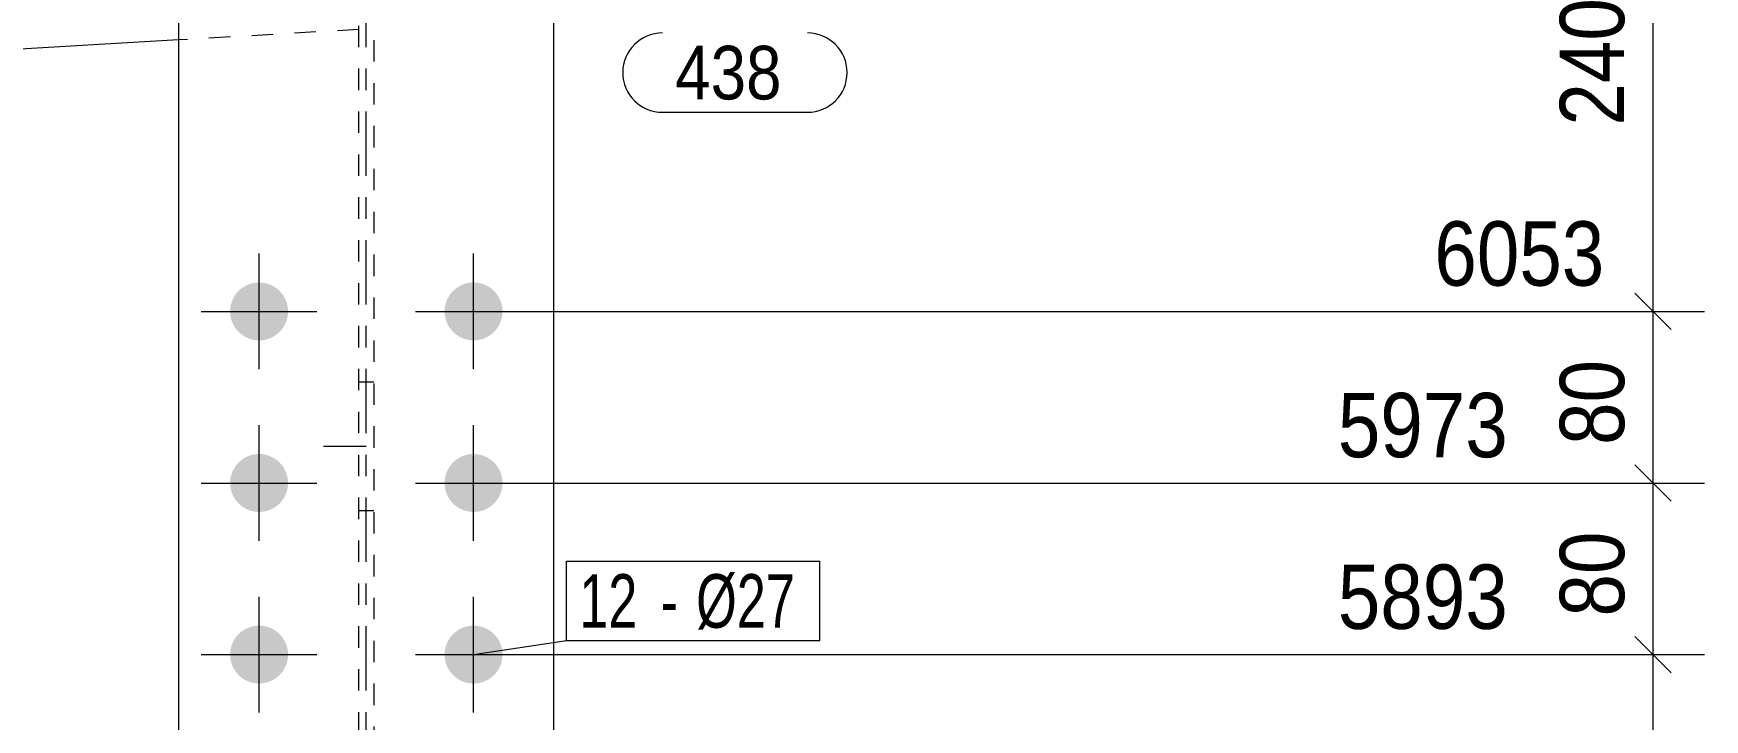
# Model space of a CAD drawing. Header units: millimetres. Extents: x 2 to 825, y 1 to 579.
# Drawn here: x 69.8 to 147.7, y 426.6 to 458.6 of the extents above; entities that cross this region are included whole.
import ezdxf

# ---------------------------------------------------------------- set-up
doc = ezdxf.new("R2010")
doc.units = ezdxf.units.MM
for name, pattern in [('XKITLINE00', [0]), ('XKITLINE01', [4, 1, -1, 1, -1]), ('XKITLINE02', [4, 2, -2]), ('XKITLINE03', [6, 3, -1, 1, -1])]:
    doc.linetypes.add(name, pattern=pattern)
for name, color, linetype, lineweight in [('Bolt', 3, 'Continuous', 0), ('BoltMark', 7, 'Continuous', 0), ('Dimensions', 7, 'Continuous', 0), ('Part', 2, 'Continuous', 0), ('PartMark', 7, 'Continuous', 0)]:
    doc.layers.add(name, color=color, linetype=linetype, lineweight=lineweight)
doc.styles.add('ARIAL', font='ARIAL.TTF')
doc.styles.add('ARIAL_NARROW', font='ARIALN.TTF')

# ---------------------------------------------------------------- blocks, each defined once
blk = doc.blocks.new('*A32')
at = {"layer": 'Bolt', "color": 3, "linetype": 'XKITLINE02', "lineweight": 0}
for p, q in [((84.994, 442.368), (85.694, 442.368)), ((83.344, 439.368), (87.344, 439.368)), ((84.994, 436.368), (85.694, 436.368))]:
    blk.add_line(p, q, dxfattribs=at)
blk = doc.blocks.new('*A33')
at = {"layer": 'Bolt'}
for points in [[(78.995, 445.68), (78.996, 445.714), (78.998, 445.747), (79.001, 445.78), (79.004, 445.813), (79.009, 445.845), (79.014, 445.878), (79.02, 445.911), (79.027, 445.943), (79.035, 445.975), (79.043, 446.007), (79.052, 446.039), (79.062, 446.071), (79.073, 446.102), (79.085, 446.133), (79.097, 446.164), (79.11, 446.194), (79.124, 446.225), (79.138, 446.254), (79.154, 446.284), (79.169, 446.313), (79.186, 446.341), (79.204, 446.37), (79.222, 446.397), (79.24, 446.425), (79.26, 446.452), (79.28, 446.478), (79.301, 446.504), (79.322, 446.529), (79.344, 446.554), (79.366, 446.578), (79.39, 446.602), (79.413, 446.625), (79.437, 446.648), (79.462, 446.67), (79.488, 446.691), (79.514, 446.712), (79.54, 446.732), (79.567, 446.751), (79.594, 446.77), (79.622, 446.788), (79.65, 446.805), (79.679, 446.822), (79.708, 446.838), (79.737, 446.853), (79.767, 446.868), (79.797, 446.882), (79.827, 446.895), (79.858, 446.907), (79.889, 446.918), (79.921, 446.929), (79.952, 446.939), (79.984, 446.948), (80.016, 446.957), (80.048, 446.965), (80.081, 446.971), (80.113, 446.977), (80.146, 446.983), (80.179, 446.987), (80.212, 446.991), (80.245, 446.994), (80.278, 446.996), (80.311, 446.997), (80.344, 446.997), (80.377, 446.997), (80.41, 446.996), (80.443, 446.994), (80.476, 446.991), (80.509, 446.987), (80.542, 446.983), (80.575, 446.977), (80.607, 446.971), (80.64, 446.965), (80.672, 446.957), (80.704, 446.948), (80.736, 446.939), (80.768, 446.929), (80.799, 446.918), (80.83, 446.907), (80.861, 446.895), (80.891, 446.882), (80.921, 446.868), (80.951, 446.853), (80.98, 446.838), (81.01, 446.822), (81.038, 446.805), (81.066, 446.788), (81.094, 446.77), (81.121, 446.751), (81.148, 446.732), (81.175, 446.712), (81.201, 446.691), (81.226, 446.67), (81.251, 446.648), (81.275, 446.625), (81.299, 446.602), (81.322, 446.578), (81.344, 446.554), (81.366, 446.529), (81.388, 446.504), (81.408, 446.478), (81.428, 446.452), (81.448, 446.425), (81.467, 446.397), (81.485, 446.37), (81.502, 446.341), (81.519, 446.313), (81.535, 446.284), (81.55, 446.254), (81.564, 446.225), (81.578, 446.194), (81.591, 446.164), (81.604, 446.133), (81.615, 446.102), (81.626, 446.071), (81.636, 446.039), (81.645, 446.007), (81.654, 445.975), (81.661, 445.943), (81.668, 445.911), (81.674, 445.878), (81.679, 445.845), (81.684, 445.813), (81.688, 445.78), (81.69, 445.747), (81.692, 445.714), (81.694, 445.68), (81.694, 445.647), (81.694, 445.614), (81.692, 445.581), (81.69, 445.548), (81.688, 445.515), (81.684, 445.482), (81.679, 445.449), (81.674, 445.417), (81.668, 445.384), (81.661, 445.352), (81.654, 445.319), (81.645, 445.287), (81.636, 445.255), (81.626, 445.224), (81.615, 445.193), (81.604, 445.161), (81.591, 445.131), (81.578, 445.1), (81.564, 445.07), (81.55, 445.04), (81.535, 445.011), (81.519, 444.982), (81.502, 444.953), (81.485, 444.925), (81.467, 444.897), (81.448, 444.87), (81.428, 444.843), (81.408, 444.817), (81.388, 444.791), (81.366, 444.766), (81.344, 444.741), (81.322, 444.716), (81.299, 444.693), (81.275, 444.67), (81.251, 444.647), (81.226, 444.625), (81.201, 444.604), (81.175, 444.583), (81.148, 444.563), (81.121, 444.544), (81.094, 444.525), (81.066, 444.507), (81.038, 444.489), (81.01, 444.473), (80.98, 444.457), (80.951, 444.442), (80.921, 444.427), (80.891, 444.413), (80.861, 444.4), (80.83, 444.388), (80.799, 444.376), (80.768, 444.365), (80.736, 444.355), (80.704, 444.346), (80.672, 444.338), (80.64, 444.33), (80.607, 444.323), (80.575, 444.317), (80.542, 444.312), (80.509, 444.308), (80.476, 444.304), (80.443, 444.301), (80.41, 444.299), (80.377, 444.298), (80.344, 444.297), (80.311, 444.298), (80.278, 444.299), (80.245, 444.301), (80.212, 444.304), (80.179, 444.308), (80.146, 444.312), (80.113, 444.317), (80.081, 444.323), (80.048, 444.33), (80.016, 444.338), (79.984, 444.346), (79.952, 444.355), (79.921, 444.365), (79.889, 444.376), (79.858, 444.388), (79.827, 444.4), (79.797, 444.413), (79.767, 444.427), (79.737, 444.442), (79.708, 444.457), (79.679, 444.473), (79.65, 444.489), (79.622, 444.507), (79.594, 444.525), (79.567, 444.544), (79.54, 444.563), (79.514, 444.583), (79.488, 444.604), (79.462, 444.625), (79.437, 444.647), (79.413, 444.67), (79.39, 444.693), (79.366, 444.716), (79.344, 444.741), (79.322, 444.766), (79.301, 444.791), (79.28, 444.817), (79.26, 444.843), (79.24, 444.87), (79.222, 444.897), (79.204, 444.925), (79.186, 444.953), (79.169, 444.982), (79.154, 445.011), (79.138, 445.04), (79.124, 445.07), (79.11, 445.1), (79.097, 445.131), (79.085, 445.161), (79.073, 445.193), (79.062, 445.224), (79.052, 445.255), (79.043, 445.287), (79.035, 445.319), (79.027, 445.352), (79.02, 445.384), (79.014, 445.417), (79.009, 445.449), (79.004, 445.482), (79.001, 445.515), (78.998, 445.548), (78.996, 445.581), (78.995, 445.614), (78.994, 445.647)], [(88.995, 445.68), (88.996, 445.714), (88.998, 445.747), (89.001, 445.78), (89.004, 445.813), (89.009, 445.845), (89.014, 445.878), (89.02, 445.911), (89.027, 445.943), (89.035, 445.975), (89.043, 446.007), (89.052, 446.039), (89.062, 446.071), (89.073, 446.102), (89.085, 446.133), (89.097, 446.164), (89.11, 446.194), (89.124, 446.225), (89.138, 446.254), (89.154, 446.284), (89.169, 446.313), (89.186, 446.341), (89.204, 446.37), (89.222, 446.397), (89.24, 446.425), (89.26, 446.452), (89.28, 446.478), (89.301, 446.504), (89.322, 446.529), (89.344, 446.554), (89.366, 446.578), (89.39, 446.602), (89.413, 446.625), (89.437, 446.648), (89.462, 446.67), (89.488, 446.691), (89.514, 446.712), (89.54, 446.732), (89.567, 446.751), (89.594, 446.77), (89.622, 446.788), (89.65, 446.805), (89.679, 446.822), (89.708, 446.838), (89.737, 446.853), (89.767, 446.868), (89.797, 446.882), (89.827, 446.895), (89.858, 446.907), (89.889, 446.918), (89.921, 446.929), (89.952, 446.939), (89.984, 446.948), (90.016, 446.957), (90.048, 446.965), (90.081, 446.971), (90.113, 446.977), (90.146, 446.983), (90.179, 446.987), (90.212, 446.991), (90.245, 446.994), (90.278, 446.996), (90.311, 446.997), (90.344, 446.997), (90.377, 446.997), (90.41, 446.996), (90.443, 446.994), (90.476, 446.991), (90.509, 446.987), (90.542, 446.983), (90.575, 446.977), (90.607, 446.971), (90.64, 446.965), (90.672, 446.957), (90.704, 446.948), (90.736, 446.939), (90.768, 446.929), (90.799, 446.918), (90.83, 446.907), (90.861, 446.895), (90.891, 446.882), (90.921, 446.868), (90.951, 446.853), (90.98, 446.838), (91.01, 446.822), (91.038, 446.805), (91.066, 446.788), (91.094, 446.77), (91.121, 446.751), (91.148, 446.732), (91.175, 446.712), (91.201, 446.691), (91.226, 446.67), (91.251, 446.648), (91.275, 446.625), (91.299, 446.602), (91.322, 446.578), (91.344, 446.554), (91.366, 446.529), (91.388, 446.504), (91.408, 446.478), (91.428, 446.452), (91.448, 446.425), (91.467, 446.397), (91.485, 446.37), (91.502, 446.341), (91.519, 446.313), (91.535, 446.284), (91.55, 446.254), (91.564, 446.225), (91.578, 446.194), (91.591, 446.164), (91.604, 446.133), (91.615, 446.102), (91.626, 446.071), (91.636, 446.039), (91.645, 446.007), (91.654, 445.975), (91.661, 445.943), (91.668, 445.911), (91.674, 445.878), (91.679, 445.845), (91.684, 445.813), (91.688, 445.78), (91.69, 445.747), (91.692, 445.714), (91.694, 445.68), (91.694, 445.647), (91.694, 445.614), (91.692, 445.581), (91.69, 445.548), (91.688, 445.515), (91.684, 445.482), (91.679, 445.449), (91.674, 445.417), (91.668, 445.384), (91.661, 445.352), (91.654, 445.319), (91.645, 445.287), (91.636, 445.255), (91.626, 445.224), (91.615, 445.193), (91.604, 445.161), (91.591, 445.131), (91.578, 445.1), (91.564, 445.07), (91.55, 445.04), (91.535, 445.011), (91.519, 444.982), (91.502, 444.953), (91.485, 444.925), (91.467, 444.897), (91.448, 444.87), (91.428, 444.843), (91.408, 444.817), (91.388, 444.791), (91.366, 444.766), (91.344, 444.741), (91.322, 444.716), (91.299, 444.693), (91.275, 444.67), (91.251, 444.647), (91.226, 444.625), (91.201, 444.604), (91.175, 444.583), (91.148, 444.563), (91.121, 444.544), (91.094, 444.525), (91.066, 444.507), (91.038, 444.489), (91.01, 444.473), (90.98, 444.457), (90.951, 444.442), (90.921, 444.427), (90.891, 444.413), (90.861, 444.4), (90.83, 444.388), (90.799, 444.376), (90.768, 444.365), (90.736, 444.355), (90.704, 444.346), (90.672, 444.338), (90.64, 444.33), (90.607, 444.323), (90.575, 444.317), (90.542, 444.312), (90.509, 444.308), (90.476, 444.304), (90.443, 444.301), (90.41, 444.299), (90.377, 444.298), (90.344, 444.297), (90.311, 444.298), (90.278, 444.299), (90.245, 444.301), (90.212, 444.304), (90.179, 444.308), (90.146, 444.312), (90.113, 444.317), (90.081, 444.323), (90.048, 444.33), (90.016, 444.338), (89.984, 444.346), (89.952, 444.355), (89.921, 444.365), (89.889, 444.376), (89.858, 444.388), (89.827, 444.4), (89.797, 444.413), (89.767, 444.427), (89.737, 444.442), (89.708, 444.457), (89.679, 444.473), (89.65, 444.489), (89.622, 444.507), (89.594, 444.525), (89.567, 444.544), (89.54, 444.563), (89.514, 444.583), (89.488, 444.604), (89.462, 444.625), (89.437, 444.647), (89.413, 444.67), (89.39, 444.693), (89.366, 444.716), (89.344, 444.741), (89.322, 444.766), (89.301, 444.791), (89.28, 444.817), (89.26, 444.843), (89.24, 444.87), (89.222, 444.897), (89.204, 444.925), (89.186, 444.953), (89.169, 444.982), (89.154, 445.011), (89.138, 445.04), (89.124, 445.07), (89.11, 445.1), (89.097, 445.131), (89.085, 445.161), (89.073, 445.193), (89.062, 445.224), (89.052, 445.255), (89.043, 445.287), (89.035, 445.319), (89.027, 445.352), (89.02, 445.384), (89.014, 445.417), (89.009, 445.449), (89.004, 445.482), (89.001, 445.515), (88.998, 445.548), (88.996, 445.581), (88.995, 445.614), (88.994, 445.647)], [(78.995, 437.68), (78.996, 437.714), (78.998, 437.747), (79.001, 437.78), (79.004, 437.813), (79.009, 437.845), (79.014, 437.878), (79.02, 437.911), (79.027, 437.943), (79.035, 437.975), (79.043, 438.007), (79.052, 438.039), (79.062, 438.071), (79.073, 438.102), (79.085, 438.133), (79.097, 438.164), (79.11, 438.194), (79.124, 438.225), (79.138, 438.254), (79.154, 438.284), (79.169, 438.313), (79.186, 438.341), (79.204, 438.37), (79.222, 438.397), (79.24, 438.425), (79.26, 438.452), (79.28, 438.478), (79.301, 438.504), (79.322, 438.529), (79.344, 438.554), (79.366, 438.578), (79.39, 438.602), (79.413, 438.625), (79.437, 438.648), (79.462, 438.67), (79.488, 438.691), (79.514, 438.712), (79.54, 438.732), (79.567, 438.751), (79.594, 438.77), (79.622, 438.788), (79.65, 438.805), (79.679, 438.822), (79.708, 438.838), (79.737, 438.853), (79.767, 438.868), (79.797, 438.882), (79.827, 438.895), (79.858, 438.907), (79.889, 438.918), (79.921, 438.929), (79.952, 438.939), (79.984, 438.948), (80.016, 438.957), (80.048, 438.965), (80.081, 438.971), (80.113, 438.977), (80.146, 438.983), (80.179, 438.987), (80.212, 438.991), (80.245, 438.994), (80.278, 438.996), (80.311, 438.997), (80.344, 438.997), (80.377, 438.997), (80.41, 438.996), (80.443, 438.994), (80.476, 438.991), (80.509, 438.987), (80.542, 438.983), (80.575, 438.977), (80.607, 438.971), (80.64, 438.965), (80.672, 438.957), (80.704, 438.948), (80.736, 438.939), (80.768, 438.929), (80.799, 438.918), (80.83, 438.907), (80.861, 438.895), (80.891, 438.882), (80.921, 438.868), (80.951, 438.853), (80.98, 438.838), (81.01, 438.822), (81.038, 438.805), (81.066, 438.788), (81.094, 438.77), (81.121, 438.751), (81.148, 438.732), (81.175, 438.712), (81.201, 438.691), (81.226, 438.67), (81.251, 438.648), (81.275, 438.625), (81.299, 438.602), (81.322, 438.578), (81.344, 438.554), (81.366, 438.529), (81.388, 438.504), (81.408, 438.478), (81.428, 438.452), (81.448, 438.425), (81.467, 438.397), (81.485, 438.37), (81.502, 438.341), (81.519, 438.313), (81.535, 438.284), (81.55, 438.254), (81.564, 438.225), (81.578, 438.194), (81.591, 438.164), (81.604, 438.133), (81.615, 438.102), (81.626, 438.071), (81.636, 438.039), (81.645, 438.007), (81.654, 437.975), (81.661, 437.943), (81.668, 437.911), (81.674, 437.878), (81.679, 437.845), (81.684, 437.813), (81.688, 437.78), (81.69, 437.747), (81.692, 437.714), (81.694, 437.68), (81.694, 437.647), (81.694, 437.614), (81.692, 437.581), (81.69, 437.548), (81.688, 437.515), (81.684, 437.482), (81.679, 437.449), (81.674, 437.417), (81.668, 437.384), (81.661, 437.352), (81.654, 437.319), (81.645, 437.287), (81.636, 437.255), (81.626, 437.224), (81.615, 437.193), (81.604, 437.161), (81.591, 437.131), (81.578, 437.1), (81.564, 437.07), (81.55, 437.04), (81.535, 437.011), (81.519, 436.982), (81.502, 436.953), (81.485, 436.925), (81.467, 436.897), (81.448, 436.87), (81.428, 436.843), (81.408, 436.817), (81.388, 436.791), (81.366, 436.766), (81.344, 436.741), (81.322, 436.716), (81.299, 436.693), (81.275, 436.67), (81.251, 436.647), (81.226, 436.625), (81.201, 436.604), (81.175, 436.583), (81.148, 436.563), (81.121, 436.544), (81.094, 436.525), (81.066, 436.507), (81.038, 436.489), (81.01, 436.473), (80.98, 436.457), (80.951, 436.442), (80.921, 436.427), (80.891, 436.413), (80.861, 436.4), (80.83, 436.388), (80.799, 436.376), (80.768, 436.365), (80.736, 436.355), (80.704, 436.346), (80.672, 436.338), (80.64, 436.33), (80.607, 436.323), (80.575, 436.317), (80.542, 436.312), (80.509, 436.308), (80.476, 436.304), (80.443, 436.301), (80.41, 436.299), (80.377, 436.298), (80.344, 436.297), (80.311, 436.298), (80.278, 436.299), (80.245, 436.301), (80.212, 436.304), (80.179, 436.308), (80.146, 436.312), (80.113, 436.317), (80.081, 436.323), (80.048, 436.33), (80.016, 436.338), (79.984, 436.346), (79.952, 436.355), (79.921, 436.365), (79.889, 436.376), (79.858, 436.388), (79.827, 436.4), (79.797, 436.413), (79.767, 436.427), (79.737, 436.442), (79.708, 436.457), (79.679, 436.473), (79.65, 436.489), (79.622, 436.507), (79.594, 436.525), (79.567, 436.544), (79.54, 436.563), (79.514, 436.583), (79.488, 436.604), (79.462, 436.625), (79.437, 436.647), (79.413, 436.67), (79.39, 436.693), (79.366, 436.716), (79.344, 436.741), (79.322, 436.766), (79.301, 436.791), (79.28, 436.817), (79.26, 436.843), (79.24, 436.87), (79.222, 436.897), (79.204, 436.925), (79.186, 436.953), (79.169, 436.982), (79.154, 437.011), (79.138, 437.04), (79.124, 437.07), (79.11, 437.1), (79.097, 437.131), (79.085, 437.161), (79.073, 437.193), (79.062, 437.224), (79.052, 437.255), (79.043, 437.287), (79.035, 437.319), (79.027, 437.352), (79.02, 437.384), (79.014, 437.417), (79.009, 437.449), (79.004, 437.482), (79.001, 437.515), (78.998, 437.548), (78.996, 437.581), (78.995, 437.614), (78.994, 437.647)], [(88.995, 437.68), (88.996, 437.714), (88.998, 437.747), (89.001, 437.78), (89.004, 437.813), (89.009, 437.845), (89.014, 437.878), (89.02, 437.911), (89.027, 437.943), (89.035, 437.975), (89.043, 438.007), (89.052, 438.039), (89.062, 438.071), (89.073, 438.102), (89.085, 438.133), (89.097, 438.164), (89.11, 438.194), (89.124, 438.225), (89.138, 438.254), (89.154, 438.284), (89.169, 438.313), (89.186, 438.341), (89.204, 438.37), (89.222, 438.397), (89.24, 438.425), (89.26, 438.452), (89.28, 438.478), (89.301, 438.504), (89.322, 438.529), (89.344, 438.554), (89.366, 438.578), (89.39, 438.602), (89.413, 438.625), (89.437, 438.648), (89.462, 438.67), (89.488, 438.691), (89.514, 438.712), (89.54, 438.732), (89.567, 438.751), (89.594, 438.77), (89.622, 438.788), (89.65, 438.805), (89.679, 438.822), (89.708, 438.838), (89.737, 438.853), (89.767, 438.868), (89.797, 438.882), (89.827, 438.895), (89.858, 438.907), (89.889, 438.918), (89.921, 438.929), (89.952, 438.939), (89.984, 438.948), (90.016, 438.957), (90.048, 438.965), (90.081, 438.971), (90.113, 438.977), (90.146, 438.983), (90.179, 438.987), (90.212, 438.991), (90.245, 438.994), (90.278, 438.996), (90.311, 438.997), (90.344, 438.997), (90.377, 438.997), (90.41, 438.996), (90.443, 438.994), (90.476, 438.991), (90.509, 438.987), (90.542, 438.983), (90.575, 438.977), (90.607, 438.971), (90.64, 438.965), (90.672, 438.957), (90.704, 438.948), (90.736, 438.939), (90.768, 438.929), (90.799, 438.918), (90.83, 438.907), (90.861, 438.895), (90.891, 438.882), (90.921, 438.868), (90.951, 438.853), (90.98, 438.838), (91.01, 438.822), (91.038, 438.805), (91.066, 438.788), (91.094, 438.77), (91.121, 438.751), (91.148, 438.732), (91.175, 438.712), (91.201, 438.691), (91.226, 438.67), (91.251, 438.648), (91.275, 438.625), (91.299, 438.602), (91.322, 438.578), (91.344, 438.554), (91.366, 438.529), (91.388, 438.504), (91.408, 438.478), (91.428, 438.452), (91.448, 438.425), (91.467, 438.397), (91.485, 438.37), (91.502, 438.341), (91.519, 438.313), (91.535, 438.284), (91.55, 438.254), (91.564, 438.225), (91.578, 438.194), (91.591, 438.164), (91.604, 438.133), (91.615, 438.102), (91.626, 438.071), (91.636, 438.039), (91.645, 438.007), (91.654, 437.975), (91.661, 437.943), (91.668, 437.911), (91.674, 437.878), (91.679, 437.845), (91.684, 437.813), (91.688, 437.78), (91.69, 437.747), (91.692, 437.714), (91.694, 437.68), (91.694, 437.647), (91.694, 437.614), (91.692, 437.581), (91.69, 437.548), (91.688, 437.515), (91.684, 437.482), (91.679, 437.449), (91.674, 437.417), (91.668, 437.384), (91.661, 437.352), (91.654, 437.319), (91.645, 437.287), (91.636, 437.255), (91.626, 437.224), (91.615, 437.193), (91.604, 437.161), (91.591, 437.131), (91.578, 437.1), (91.564, 437.07), (91.55, 437.04), (91.535, 437.011), (91.519, 436.982), (91.502, 436.953), (91.485, 436.925), (91.467, 436.897), (91.448, 436.87), (91.428, 436.843), (91.408, 436.817), (91.388, 436.791), (91.366, 436.766), (91.344, 436.741), (91.322, 436.716), (91.299, 436.693), (91.275, 436.67), (91.251, 436.647), (91.226, 436.625), (91.201, 436.604), (91.175, 436.583), (91.148, 436.563), (91.121, 436.544), (91.094, 436.525), (91.066, 436.507), (91.038, 436.489), (91.01, 436.473), (90.98, 436.457), (90.951, 436.442), (90.921, 436.427), (90.891, 436.413), (90.861, 436.4), (90.83, 436.388), (90.799, 436.376), (90.768, 436.365), (90.736, 436.355), (90.704, 436.346), (90.672, 436.338), (90.64, 436.33), (90.607, 436.323), (90.575, 436.317), (90.542, 436.312), (90.509, 436.308), (90.476, 436.304), (90.443, 436.301), (90.41, 436.299), (90.377, 436.298), (90.344, 436.297), (90.311, 436.298), (90.278, 436.299), (90.245, 436.301), (90.212, 436.304), (90.179, 436.308), (90.146, 436.312), (90.113, 436.317), (90.081, 436.323), (90.048, 436.33), (90.016, 436.338), (89.984, 436.346), (89.952, 436.355), (89.921, 436.365), (89.889, 436.376), (89.858, 436.388), (89.827, 436.4), (89.797, 436.413), (89.767, 436.427), (89.737, 436.442), (89.708, 436.457), (89.679, 436.473), (89.65, 436.489), (89.622, 436.507), (89.594, 436.525), (89.567, 436.544), (89.54, 436.563), (89.514, 436.583), (89.488, 436.604), (89.462, 436.625), (89.437, 436.647), (89.413, 436.67), (89.39, 436.693), (89.366, 436.716), (89.344, 436.741), (89.322, 436.766), (89.301, 436.791), (89.28, 436.817), (89.26, 436.843), (89.24, 436.87), (89.222, 436.897), (89.204, 436.925), (89.186, 436.953), (89.169, 436.982), (89.154, 437.011), (89.138, 437.04), (89.124, 437.07), (89.11, 437.1), (89.097, 437.131), (89.085, 437.161), (89.073, 437.193), (89.062, 437.224), (89.052, 437.255), (89.043, 437.287), (89.035, 437.319), (89.027, 437.352), (89.02, 437.384), (89.014, 437.417), (89.009, 437.449), (89.004, 437.482), (89.001, 437.515), (88.998, 437.548), (88.996, 437.581), (88.995, 437.614), (88.994, 437.647)], [(78.995, 429.68), (78.996, 429.714), (78.998, 429.747), (79.001, 429.78), (79.004, 429.813), (79.009, 429.845), (79.014, 429.878), (79.02, 429.911), (79.027, 429.943), (79.035, 429.975), (79.043, 430.007), (79.052, 430.039), (79.062, 430.071), (79.073, 430.102), (79.085, 430.133), (79.097, 430.164), (79.11, 430.194), (79.124, 430.225), (79.138, 430.254), (79.154, 430.284), (79.169, 430.313), (79.186, 430.341), (79.204, 430.37), (79.222, 430.397), (79.24, 430.425), (79.26, 430.452), (79.28, 430.478), (79.301, 430.504), (79.322, 430.529), (79.344, 430.554), (79.366, 430.578), (79.39, 430.602), (79.413, 430.625), (79.437, 430.648), (79.462, 430.67), (79.488, 430.691), (79.514, 430.712), (79.54, 430.732), (79.567, 430.751), (79.594, 430.77), (79.622, 430.788), (79.65, 430.805), (79.679, 430.822), (79.708, 430.838), (79.737, 430.853), (79.767, 430.868), (79.797, 430.882), (79.827, 430.895), (79.858, 430.907), (79.889, 430.918), (79.921, 430.929), (79.952, 430.939), (79.984, 430.948), (80.016, 430.957), (80.048, 430.965), (80.081, 430.971), (80.113, 430.977), (80.146, 430.983), (80.179, 430.987), (80.212, 430.991), (80.245, 430.994), (80.278, 430.996), (80.311, 430.997), (80.344, 430.997), (80.377, 430.997), (80.41, 430.996), (80.443, 430.994), (80.476, 430.991), (80.509, 430.987), (80.542, 430.983), (80.575, 430.977), (80.607, 430.971), (80.64, 430.965), (80.672, 430.957), (80.704, 430.948), (80.736, 430.939), (80.768, 430.929), (80.799, 430.918), (80.83, 430.907), (80.861, 430.895), (80.891, 430.882), (80.921, 430.868), (80.951, 430.853), (80.98, 430.838), (81.01, 430.822), (81.038, 430.805), (81.066, 430.788), (81.094, 430.77), (81.121, 430.751), (81.148, 430.732), (81.175, 430.712), (81.201, 430.691), (81.226, 430.67), (81.251, 430.648), (81.275, 430.625), (81.299, 430.602), (81.322, 430.578), (81.344, 430.554), (81.366, 430.529), (81.388, 430.504), (81.408, 430.478), (81.428, 430.452), (81.448, 430.425), (81.467, 430.397), (81.485, 430.37), (81.502, 430.341), (81.519, 430.313), (81.535, 430.284), (81.55, 430.254), (81.564, 430.225), (81.578, 430.194), (81.591, 430.164), (81.604, 430.133), (81.615, 430.102), (81.626, 430.071), (81.636, 430.039), (81.645, 430.007), (81.654, 429.975), (81.661, 429.943), (81.668, 429.911), (81.674, 429.878), (81.679, 429.845), (81.684, 429.813), (81.688, 429.78), (81.69, 429.747), (81.692, 429.714), (81.694, 429.68), (81.694, 429.647), (81.694, 429.614), (81.692, 429.581), (81.69, 429.548), (81.688, 429.515), (81.684, 429.482), (81.679, 429.449), (81.674, 429.417), (81.668, 429.384), (81.661, 429.352), (81.654, 429.319), (81.645, 429.287), (81.636, 429.255), (81.626, 429.224), (81.615, 429.193), (81.604, 429.161), (81.591, 429.131), (81.578, 429.1), (81.564, 429.07), (81.55, 429.04), (81.535, 429.011), (81.519, 428.982), (81.502, 428.953), (81.485, 428.925), (81.467, 428.897), (81.448, 428.87), (81.428, 428.843), (81.408, 428.817), (81.388, 428.791), (81.366, 428.766), (81.344, 428.741), (81.322, 428.716), (81.299, 428.693), (81.275, 428.67), (81.251, 428.647), (81.226, 428.625), (81.201, 428.604), (81.175, 428.583), (81.148, 428.563), (81.121, 428.544), (81.094, 428.525), (81.066, 428.507), (81.038, 428.489), (81.01, 428.473), (80.98, 428.457), (80.951, 428.442), (80.921, 428.427), (80.891, 428.413), (80.861, 428.4), (80.83, 428.388), (80.799, 428.376), (80.768, 428.365), (80.736, 428.355), (80.704, 428.346), (80.672, 428.338), (80.64, 428.33), (80.607, 428.323), (80.575, 428.317), (80.542, 428.312), (80.509, 428.308), (80.476, 428.304), (80.443, 428.301), (80.41, 428.299), (80.377, 428.298), (80.344, 428.297), (80.311, 428.298), (80.278, 428.299), (80.245, 428.301), (80.212, 428.304), (80.179, 428.308), (80.146, 428.312), (80.113, 428.317), (80.081, 428.323), (80.048, 428.33), (80.016, 428.338), (79.984, 428.346), (79.952, 428.355), (79.921, 428.365), (79.889, 428.376), (79.858, 428.388), (79.827, 428.4), (79.797, 428.413), (79.767, 428.427), (79.737, 428.442), (79.708, 428.457), (79.679, 428.473), (79.65, 428.489), (79.622, 428.507), (79.594, 428.525), (79.567, 428.544), (79.54, 428.563), (79.514, 428.583), (79.488, 428.604), (79.462, 428.625), (79.437, 428.647), (79.413, 428.67), (79.39, 428.693), (79.366, 428.716), (79.344, 428.741), (79.322, 428.766), (79.301, 428.791), (79.28, 428.817), (79.26, 428.843), (79.24, 428.87), (79.222, 428.897), (79.204, 428.925), (79.186, 428.953), (79.169, 428.982), (79.154, 429.011), (79.138, 429.04), (79.124, 429.07), (79.11, 429.1), (79.097, 429.131), (79.085, 429.161), (79.073, 429.193), (79.062, 429.224), (79.052, 429.255), (79.043, 429.287), (79.035, 429.319), (79.027, 429.352), (79.02, 429.384), (79.014, 429.417), (79.009, 429.449), (79.004, 429.482), (79.001, 429.515), (78.998, 429.548), (78.996, 429.581), (78.995, 429.614), (78.994, 429.647)], [(88.995, 429.68), (88.996, 429.714), (88.998, 429.747), (89.001, 429.78), (89.004, 429.813), (89.009, 429.845), (89.014, 429.878), (89.02, 429.911), (89.027, 429.943), (89.035, 429.975), (89.043, 430.007), (89.052, 430.039), (89.062, 430.071), (89.073, 430.102), (89.085, 430.133), (89.097, 430.164), (89.11, 430.194), (89.124, 430.225), (89.138, 430.254), (89.154, 430.284), (89.169, 430.313), (89.186, 430.341), (89.204, 430.37), (89.222, 430.397), (89.24, 430.425), (89.26, 430.452), (89.28, 430.478), (89.301, 430.504), (89.322, 430.529), (89.344, 430.554), (89.366, 430.578), (89.39, 430.602), (89.413, 430.625), (89.437, 430.648), (89.462, 430.67), (89.488, 430.691), (89.514, 430.712), (89.54, 430.732), (89.567, 430.751), (89.594, 430.77), (89.622, 430.788), (89.65, 430.805), (89.679, 430.822), (89.708, 430.838), (89.737, 430.853), (89.767, 430.868), (89.797, 430.882), (89.827, 430.895), (89.858, 430.907), (89.889, 430.918), (89.921, 430.929), (89.952, 430.939), (89.984, 430.948), (90.016, 430.957), (90.048, 430.965), (90.081, 430.971), (90.113, 430.977), (90.146, 430.983), (90.179, 430.987), (90.212, 430.991), (90.245, 430.994), (90.278, 430.996), (90.311, 430.997), (90.344, 430.997), (90.377, 430.997), (90.41, 430.996), (90.443, 430.994), (90.476, 430.991), (90.509, 430.987), (90.542, 430.983), (90.575, 430.977), (90.607, 430.971), (90.64, 430.965), (90.672, 430.957), (90.704, 430.948), (90.736, 430.939), (90.768, 430.929), (90.799, 430.918), (90.83, 430.907), (90.861, 430.895), (90.891, 430.882), (90.921, 430.868), (90.951, 430.853), (90.98, 430.838), (91.01, 430.822), (91.038, 430.805), (91.066, 430.788), (91.094, 430.77), (91.121, 430.751), (91.148, 430.732), (91.175, 430.712), (91.201, 430.691), (91.226, 430.67), (91.251, 430.648), (91.275, 430.625), (91.299, 430.602), (91.322, 430.578), (91.344, 430.554), (91.366, 430.529), (91.388, 430.504), (91.408, 430.478), (91.428, 430.452), (91.448, 430.425), (91.467, 430.397), (91.485, 430.37), (91.502, 430.341), (91.519, 430.313), (91.535, 430.284), (91.55, 430.254), (91.564, 430.225), (91.578, 430.194), (91.591, 430.164), (91.604, 430.133), (91.615, 430.102), (91.626, 430.071), (91.636, 430.039), (91.645, 430.007), (91.654, 429.975), (91.661, 429.943), (91.668, 429.911), (91.674, 429.878), (91.679, 429.845), (91.684, 429.813), (91.688, 429.78), (91.69, 429.747), (91.692, 429.714), (91.694, 429.68), (91.694, 429.647), (91.694, 429.614), (91.692, 429.581), (91.69, 429.548), (91.688, 429.515), (91.684, 429.482), (91.679, 429.449), (91.674, 429.417), (91.668, 429.384), (91.661, 429.352), (91.654, 429.319), (91.645, 429.287), (91.636, 429.255), (91.626, 429.224), (91.615, 429.193), (91.604, 429.161), (91.591, 429.131), (91.578, 429.1), (91.564, 429.07), (91.55, 429.04), (91.535, 429.011), (91.519, 428.982), (91.502, 428.953), (91.485, 428.925), (91.467, 428.897), (91.448, 428.87), (91.428, 428.843), (91.408, 428.817), (91.388, 428.791), (91.366, 428.766), (91.344, 428.741), (91.322, 428.716), (91.299, 428.693), (91.275, 428.67), (91.251, 428.647), (91.226, 428.625), (91.201, 428.604), (91.175, 428.583), (91.148, 428.563), (91.121, 428.544), (91.094, 428.525), (91.066, 428.507), (91.038, 428.489), (91.01, 428.473), (90.98, 428.457), (90.951, 428.442), (90.921, 428.427), (90.891, 428.413), (90.861, 428.4), (90.83, 428.388), (90.799, 428.376), (90.768, 428.365), (90.736, 428.355), (90.704, 428.346), (90.672, 428.338), (90.64, 428.33), (90.607, 428.323), (90.575, 428.317), (90.542, 428.312), (90.509, 428.308), (90.476, 428.304), (90.443, 428.301), (90.41, 428.299), (90.377, 428.298), (90.344, 428.297), (90.311, 428.298), (90.278, 428.299), (90.245, 428.301), (90.212, 428.304), (90.179, 428.308), (90.146, 428.312), (90.113, 428.317), (90.081, 428.323), (90.048, 428.33), (90.016, 428.338), (89.984, 428.346), (89.952, 428.355), (89.921, 428.365), (89.889, 428.376), (89.858, 428.388), (89.827, 428.4), (89.797, 428.413), (89.767, 428.427), (89.737, 428.442), (89.708, 428.457), (89.679, 428.473), (89.65, 428.489), (89.622, 428.507), (89.594, 428.525), (89.567, 428.544), (89.54, 428.563), (89.514, 428.583), (89.488, 428.604), (89.462, 428.625), (89.437, 428.647), (89.413, 428.67), (89.39, 428.693), (89.366, 428.716), (89.344, 428.741), (89.322, 428.766), (89.301, 428.791), (89.28, 428.817), (89.26, 428.843), (89.24, 428.87), (89.222, 428.897), (89.204, 428.925), (89.186, 428.953), (89.169, 428.982), (89.154, 429.011), (89.138, 429.04), (89.124, 429.07), (89.11, 429.1), (89.097, 429.131), (89.085, 429.161), (89.073, 429.193), (89.062, 429.224), (89.052, 429.255), (89.043, 429.287), (89.035, 429.319), (89.027, 429.352), (89.02, 429.384), (89.014, 429.417), (89.009, 429.449), (89.004, 429.482), (89.001, 429.515), (88.998, 429.548), (88.996, 429.581), (88.995, 429.614), (88.994, 429.647)]]:
    blk.add_hatch(color=3, dxfattribs=at).paths.add_polyline_path(points, flags=17)
at = {"layer": 'Bolt', "color": 3, "linetype": 'XKITLINE00', "lineweight": 0}
for p, q in [((80.344, 442.947), (80.344, 448.347)), ((90.344, 442.947), (90.344, 448.347)), ((77.644, 445.647), (83.044, 445.647)), ((87.644, 445.647), (93.044, 445.647)), ((80.344, 434.947), (80.344, 440.347)), ((90.344, 434.947), (90.344, 440.347)), ((77.644, 437.647), (83.044, 437.647)), ((87.644, 437.647), (93.044, 437.647)), ((80.344, 426.947), (80.344, 432.347)), ((90.344, 426.947), (90.344, 432.347)), ((77.644, 429.647), (83.044, 429.647)), ((87.644, 429.647), (93.044, 429.647))]:
    blk.add_line(p, q, dxfattribs=at)
blk = doc.blocks.new('*A41')
at = {"layer": 'Part', "color": 7, "linetype": 'XKITLINE03', "lineweight": 0}
blk.add_line((85.344, 307.968), (85.344, 498.564), dxfattribs=at)
at = {"layer": 'Part', "color": 2, "linetype": 'XKITLINE00', "lineweight": 0}
for p, q in [((76.594, 490.41), (76.594, 307.968)), ((94.094, 307.968), (94.094, 490.41))]:
    blk.add_line(p, q, dxfattribs=at)
at = {"layer": 'Part', "color": 7, "linetype": 'XKITLINE01', "lineweight": 0}
for p, q in [((84.994, 307.968), (84.994, 490.294)), ((85.694, 490.294), (85.694, 307.968))]:
    blk.add_line(p, q, dxfattribs=at)
blk = doc.blocks.new('*A56')
at = {"layer": 'Part', "color": 2, "linetype": 'XKITLINE00', "lineweight": 0}
blk.add_line((76.594, 458.304), (64.102, 457.58), dxfattribs=at)
at = {"layer": 'Part', "color": 7, "linetype": 'XKITLINE01', "lineweight": 0}
blk.add_line((84.994, 458.79), (76.594, 458.304), dxfattribs=at)
blk = doc.blocks.new('*A167')
at = {"layer": 'PartMark', "color": 7, "linetype": 'XKITLINE00', "lineweight": 0}
blk.add_line((99.15, 454.93), (105.913, 454.93), dxfattribs=at)
for centre, start, end in [((99.15, 456.78), 90, 270), ((105.913, 456.78), 270, 90)]:
    blk.add_arc(centre, 1.85, start, end, dxfattribs=at)
at = {"layer": 'PartMark', "color": 3, "style": 'ARIAL', "width": 0.85}
blk.add_text('438', height=2.5, dxfattribs=at).set_placement((99.75, 455.53))
blk = doc.blocks.new('*A194')
at = {"layer": 'Dimensions', "color": 7, "linetype": 'XKITLINE00', "lineweight": 0}
for p, q in [((144.496, 430.496), (146.193, 428.799)), ((91.344, 429.647), (147.744, 429.647)), ((145.344, 125.268), (145.344, 429.647))]:
    blk.add_line(p, q, dxfattribs=at)
at = {"layer": 'Dimensions', "color": 3}
blk.add_point((145.344, 429.647), dxfattribs=at)
at = {"layer": 'Dimensions', "color": 3, "style": 'ARIAL', "width": 0.85}
blk.add_text('5893', height=3, dxfattribs=at).set_placement((130.644, 430.847))
blk = doc.blocks.new('*A195')
at = {"layer": 'Dimensions', "color": 7, "linetype": 'XKITLINE00', "lineweight": 0}
for p, q in [((144.496, 438.496), (146.193, 436.799)), ((91.344, 437.647), (147.744, 437.647)), ((145.344, 429.647), (145.344, 437.647)), ((144.496, 430.496), (146.193, 428.799)), ((91.344, 429.647), (147.744, 429.647))]:
    blk.add_line(p, q, dxfattribs=at)
at = {"layer": 'Dimensions', "color": 3}
for p in [(145.344, 437.647), (145.344, 429.647)]:
    blk.add_point(p, dxfattribs=at)
at = {"layer": 'Dimensions', "color": 3, "style": 'ARIAL', "width": 0.85}
blk.add_text('5973', height=3, dxfattribs=at).set_placement((130.644, 438.847))
blk.add_text('80', height=3, rotation=90.00021, dxfattribs=at).set_placement((143.994, 431.422))
blk = doc.blocks.new('*A196')
at = {"layer": 'Dimensions', "color": 7, "linetype": 'XKITLINE00', "lineweight": 0}
for p, q in [((144.496, 446.496), (146.193, 444.799)), ((91.344, 445.647), (147.744, 445.647)), ((145.344, 437.647), (145.344, 445.647)), ((144.496, 438.496), (146.193, 436.799)), ((91.344, 437.647), (147.744, 437.647))]:
    blk.add_line(p, q, dxfattribs=at)
at = {"layer": 'Dimensions', "color": 3}
for p in [(145.344, 445.647), (145.344, 437.647)]:
    blk.add_point(p, dxfattribs=at)
at = {"layer": 'Dimensions', "color": 3, "style": 'ARIAL', "width": 0.85}
blk.add_text('6053', height=3, dxfattribs=at).set_placement((135.144, 446.847))
blk.add_text('80', height=3, rotation=90.00021, dxfattribs=at).set_placement((143.994, 439.422))
blk = doc.blocks.new('*A197')
at = {"layer": 'Dimensions', "color": 7, "linetype": 'XKITLINE00', "lineweight": 0}
for p, q in [((144.496, 470.496), (146.193, 468.799)), ((91.344, 469.647), (147.744, 469.647)), ((145.344, 445.647), (145.344, 469.647)), ((144.496, 446.496), (146.193, 444.799)), ((91.344, 445.647), (147.744, 445.647))]:
    blk.add_line(p, q, dxfattribs=at)
at = {"layer": 'Dimensions', "color": 3}
for p in [(145.344, 469.647), (145.344, 445.647)]:
    blk.add_point(p, dxfattribs=at)
at = {"layer": 'Dimensions', "color": 3, "style": 'ARIAL', "width": 0.85}
blk.add_text('6293', height=3, dxfattribs=at).set_placement((130.644, 470.847))
blk.add_text('240', height=3, rotation=90.00021, dxfattribs=at).set_placement((143.994, 454.31))
blk = doc.blocks.new('*A201')
at = {"layer": 'BoltMark', "color": 7, "linetype": 'XKITLINE00', "lineweight": 0}
for p, q in [((94.674, 433.997), (106.49, 433.997)), ((94.674, 430.297), (94.674, 433.997)), ((106.49, 430.297), (106.49, 433.997)), ((90.344, 429.647), (94.674, 430.297)), ((94.674, 430.297), (106.49, 430.297))]:
    blk.add_line(p, q, dxfattribs=at)
at = {"layer": 'BoltMark', "color": 3, "style": 'ARIAL_NARROW', "width": 0.85}
for s, p in [('12', (95.274, 430.897)), ('Ø27', (100.723, 430.897)), ('-', (99.064, 430.897))]:
    blk.add_text(s, height=2.5, dxfattribs=at).set_placement(p)

msp = doc.modelspace()

# ---------------------------------------------------------------- block references
at = {"lineweight": 0}
for name in ['*A167', '*A56', '*A33', '*A197', '*A196', '*A32', '*A195', '*A201', '*A194']:
    msp.add_blockref(name, (0, 0), dxfattribs=at)
at = {"layer": 'Part', "lineweight": 0}
msp.add_blockref('*A41', (0, 0), dxfattribs=at)

doc.saveas('drawing.dxf')
